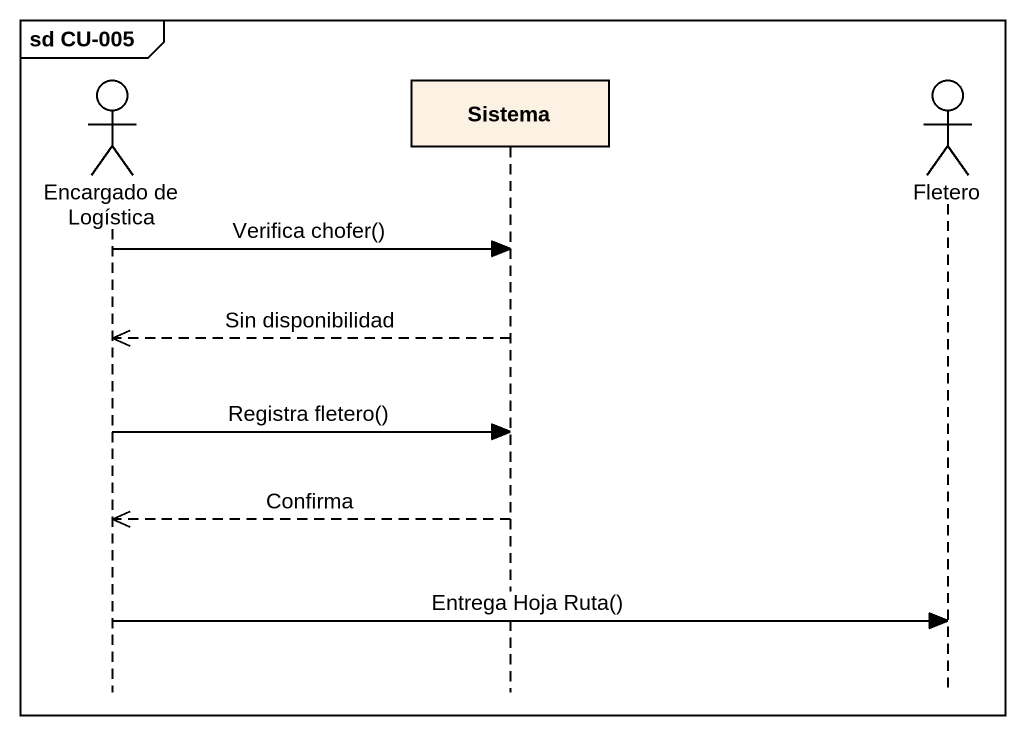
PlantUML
@startuml
mainframe sd CU-005
hide footbox
actor "Encargado de Logística" as Encargado_de_Logística
participant Sistema
actor Fletero

Encargado_de_Logística -> Sistema : Verifica chofer()
Sistema -->> Encargado_de_Logística : Sin disponibilidad
Encargado_de_Logística -> Sistema : Registra fletero()
Sistema -->> Encargado_de_Logística : Confirma
Encargado_de_Logística -> Fletero : Entrega Hoja Ruta()
@enduml
